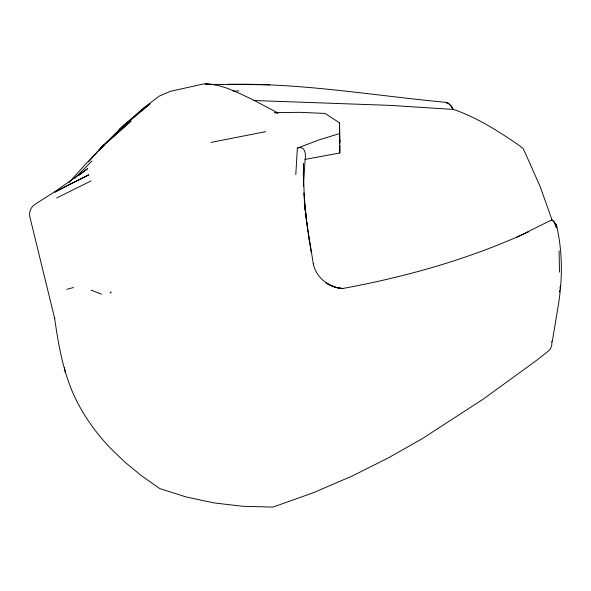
<?xml version="1.0" encoding="UTF-8"?>
<svg xmlns="http://www.w3.org/2000/svg" width="591" height="591" viewBox="0 0 591 591"><rect width="100%" height="100%" fill="white"/><g stroke="black" fill="none" stroke-linecap="round" stroke-linejoin="round"><path stroke-width="0.89" d="M303.412 186.239L303.464 163.626L303.36 177.832M304.468 203.54L303.767 181.201L305.104 159.378L339.803 152.988L339.515 122.839L325.139 113.45L299.969 112.327L274.616 112.645L277.674 113.154M339.803 152.988L339.855 145.297M295.796 174.604L297.354 148.119L318.682 140.015L339.426 133.603M559.404 292.131L559.677 290.321M559.943 288.511L560.349 285.793M552.253 341.805L558.288 305.421C562.514 279.632 562.662 253.111 556.995 227.528L556.33 227.446L554.033 221.957L552.511 220.177L551.469 220.022L516.32 237.486M556.981 227.565L554.099 221.499L551.469 220.022M88.48 161.919L100.226 148.437L124.502 124.62L150.048 103.817L129.688 120.889M69.036 182.626L84.89 164.896L104.356 144.684L131.047 121.044L100.226 148.437L104.356 144.684L98.911 150.675M111.182 138.294L124.502 124.62L118.274 131.172M112.039 137.733L117.025 132.487M74.761 178.283L91.989 160.996M124.066 125.602L119.153 129.725L142.497 108.803L159.26 96.119L170.326 91.332L203.385 84.003C220.517 83.397 236.304 92.026 251.397 98.985L278.021 113.007M126.179 123.837L128.284 122.071M79.076 175.313L87.756 168.561L54.993 191.55L34.795 204.508C30.813 207.145 28.7 212.25 29.868 216.904L54.704 318.593L54.571 317.795C58.708 347.087 63.991 376.895 77.901 403.35A311.723 212.76 0.6 0 0 110.185 447.904L124.708 461.948L141.197 475.511L159.688 488.543L186.128 496.957L213.935 502.911L242.938 506.302L272.968 507.093L313.917 492.51L352.406 475.91L388.472 457.826L422.203 438.714L483.298 399.073L537.285 359.853L549.283 350.337A22.724 15.432 9.1 0 0 551.713 341.339M56.647 197.985L90.999 180.949M528.59 231.827C469.609 258.969 406.593 276.751 342.883 288.474C336.877 288.297 331.1 286.14 326.143 282.83C330.753 285.852 337.409 288.593 343.63 288.467C329.542 288.268 316.022 277.718 313.282 263.734L313.429 264.532L306.618 222.009L304.542 203.334L306.847 223.597L303.863 192.917M445.636 102.546C449.382 102.199 451.354 106.838 453.208 109.416L390.215 105.383L253.443 100.492M446.382 102.9L447.106 102.701L448.281 103.403L447.594 103.344M66.717 289.331L73.557 287.514M210.98 142.409L265.714 131.645M297.354 148.119C304.978 145.297 306.027 153.823 305.104 159.378M447.646 103.713L448.229 103.684M233.009 91.11L238.963 90.933M214.245 84.395L269.791 84.698L227.823 84.358C299.223 82.814 369.848 94.944 440.694 101.837L446.826 102.457M222.083 84.528L222.696 84.528L220.074 84.513M211.253 84.291L205.232 83.988M453.083 109.291C476.065 117.114 496.765 130.183 516.741 143.739A168.309 91.191 61.3 0 1 522.784 148.119A170.511 41.776 83.3 0 1 525.185 152.803L540.27 186.867L552.201 220.443M91.095 290.137L101.497 294.141M452.307 109.047L453.208 109.416L451.554 106.387L448.931 103.905M64.382 367.654L65.18 372.086M309.019 238.749L311.302 252.638M306.618 222.009L309.595 242.251M304.675 208.01L304.853 209.805M305.215 213.388L305.392 215.183M339.515 122.839L339.884 142.15M559.116 250.872L559.455 272.133M339.825 143.273A202.366 2.076 89.4 0 1 339.855 140.222M555.961 225.038L556.449 226.759L555.961 225.038M556.855 226.907L555.643 223.708L556.855 226.907M111.012 292.102L110.207 292.877L111.012 292.102M68.031 185.16L54.845 192.134L88.813 174.833L68.031 185.16M213.218 84.535L210.935 84.469L215.848 84.639L213.218 84.535M207.966 84.188L206.458 84.099L207.966 84.188"/></g></svg>
